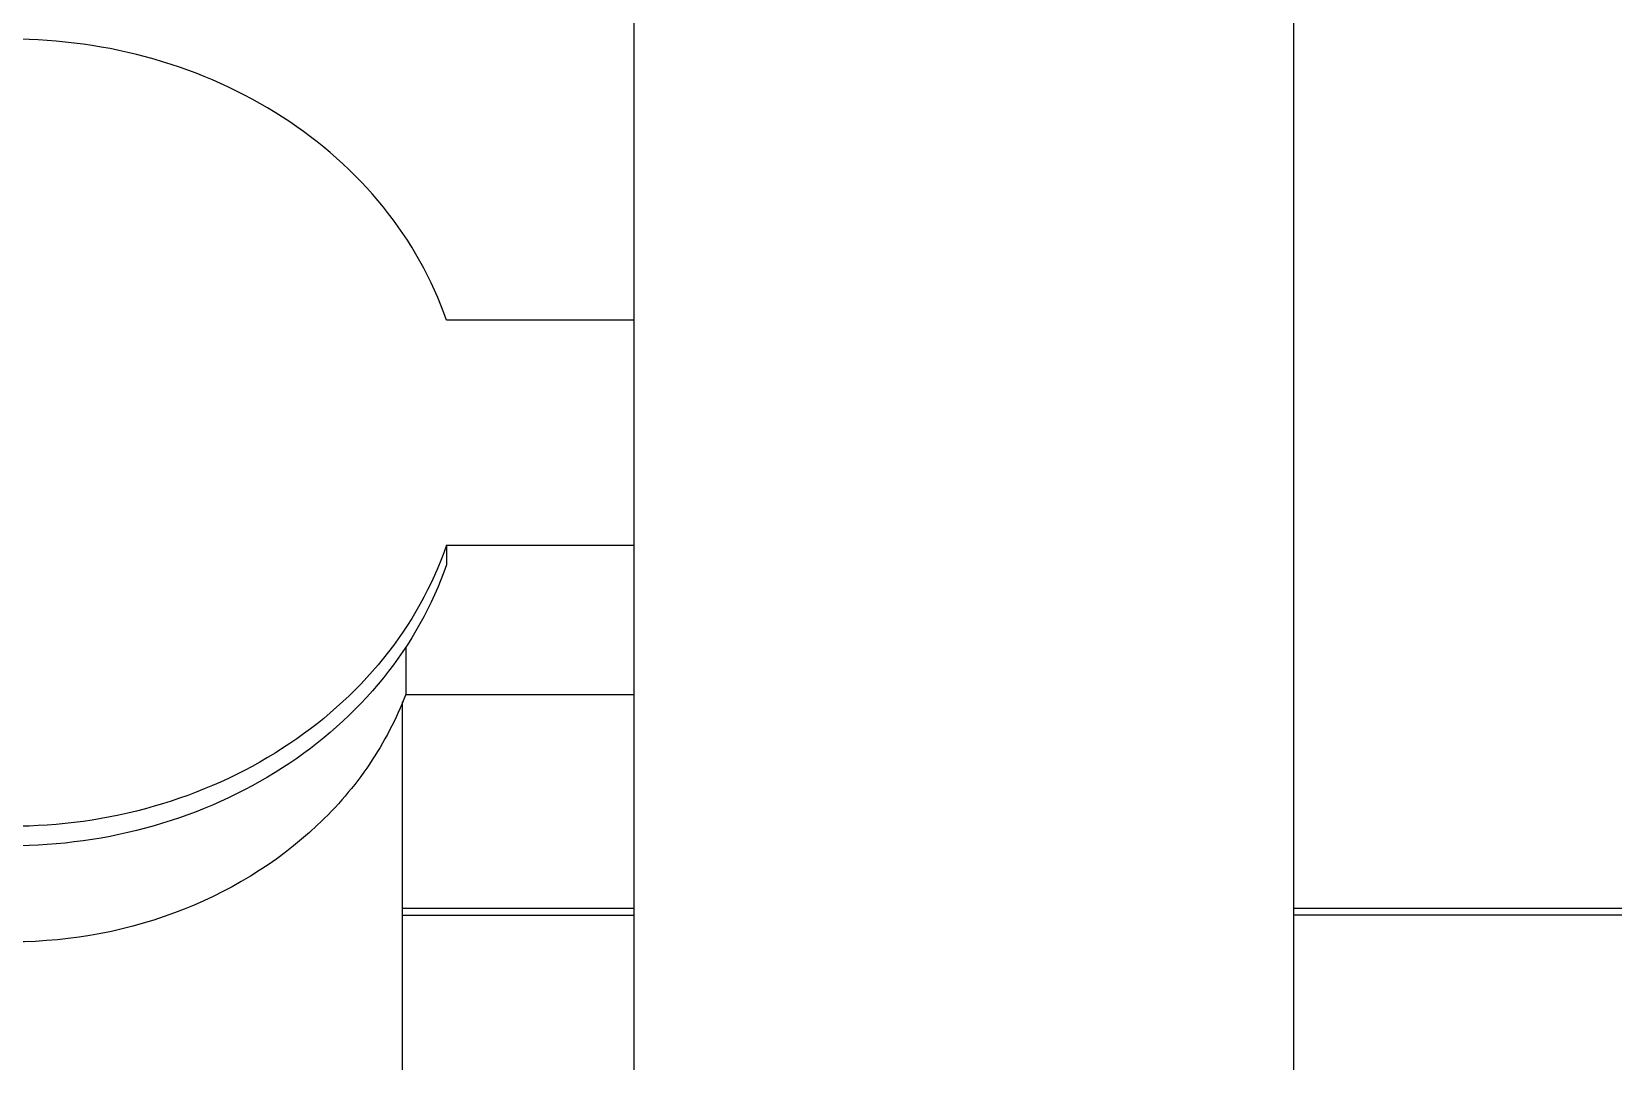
# Model space of a CAD drawing. Header units: millimetres. Extents: x 17886 to 18265, y -8727 to -7321.
# Drawn here: x 18008.178 to 18009.396, y -7646.41 to -7645.617 of the extents above; entities that cross this region are included whole.
import ezdxf

# ---------------------------------------------------------------- set-up
doc = ezdxf.new("R2010")
doc.units = ezdxf.units.MM
for name, color, linetype in [('1430851_DXF_CONTINUOUS_LINE', 7, 'Continuous'), ('1430853_DXF_CONTINUOUS_LINE', 7, 'Continuous'), ('2630754_DKREDXF_CONTINUOUS_LINE', 7, 'Continuous'), ('3570559_DXF_CONTINUOUS_LINE', 7, 'Continuous'), ('3570567_DXF_CONTINUOUS_LINE', 7, 'Continuous'), ('3570569_DXF_CONTINUOUS_LINE', 7, 'Continuous')]:
    doc.layers.add(name, color=color, linetype=linetype)

msp = doc.modelspace()

# ---------------------------------------------------------------- linework, layer by layer
at = {"layer": '1430851_DXF_CONTINUOUS_LINE', "color": 7, "linetype": 'Continuous'}
msp.add_line((18008.46318, -7646.57383), (18008.46318, -7646.13334), dxfattribs=at)
at = {"layer": '1430853_DXF_CONTINUOUS_LINE', "color": 7, "linetype": 'Continuous'}
for p, q in [((18008.64168, -7645.83958), (18008.49709, -7645.83958)), ((18008.49709, -7646.01279), (18008.49709, -7646.02779)), ((18008.49709, -7646.01279), (18008.64168, -7646.01279)), ((18008.46566, -7646.09078), (18008.46566, -7646.12779)), ((18008.46566, -7646.12779), (18008.64168, -7646.12779))]:
    msp.add_line(p, q, dxfattribs=at)
for points, knots in [([(18008.49709, -7645.83958), (18008.48628, -7645.80817), (18008.452, -7645.74761), (18008.3725, -7645.67778), (18008.27242, -7645.63322), (18008.16168, -7645.61794), (18008.05095, -7645.63322), (18007.95087, -7645.67778), (18007.87136, -7645.74761), (18007.83709, -7645.80817), (18007.82627, -7645.83958)], [0, 0, 0, 0, 0.1176101, 0.2405507, 0.3687028, 0.5, 0.6312972, 0.7594493, 0.8823899, 1, 1, 1, 1]), ([(18008.49709, -7646.01279), (18008.48628, -7646.0442), (18008.452, -7646.10476), (18008.3725, -7646.17458), (18008.27242, -7646.21915), (18008.16168, -7646.23442), (18008.05095, -7646.21915), (18007.95087, -7646.17458), (18007.87136, -7646.10476), (18007.83709, -7646.0442), (18007.82627, -7646.01279)], [0, 0, 0, 0, 0.1176101, 0.2405507, 0.3687028, 0.5, 0.6312972, 0.7594493, 0.8823899, 1, 1, 1, 1]), ([(18008.49709, -7646.02779), (18008.48628, -7646.0592), (18008.452, -7646.11976), (18008.3725, -7646.18958), (18008.27242, -7646.23415), (18008.16168, -7646.24942), (18008.05095, -7646.23415), (18007.95087, -7646.18958), (18007.87136, -7646.11976), (18007.83709, -7646.0592), (18007.82627, -7646.02779)], [0, 0, 0, 0, 0.1176101, 0.2405507, 0.3687028, 0.5, 0.6312972, 0.7594493, 0.8823899, 1, 1, 1, 1]), ([(18008.46566, -7646.12779), (18008.45852, -7646.14658), (18008.43935, -7646.1831), (18008.38441, -7646.24714), (18008.28863, -7646.30457), (18008.15532, -7646.32647), (18008.06531, -7646.30839), (18008.02406, -7646.29137)], [0, 0, 0, 0, 0.1161308, 0.2355806, 0.4839734, 0.7422579, 1, 1, 1, 1])]:
    msp.add_open_spline(points, degree=3, knots=knots, dxfattribs=at)
at = {"layer": '2630754_DKREDXF_CONTINUOUS_LINE', "color": 7, "linetype": 'Continuous'}
for p, q in [((18008.64168, -7646.48068), (18008.64168, -7645.10768)), ((18009.14968, -7646.48068), (18009.14968, -7645.10768))]:
    msp.add_line(p, q, dxfattribs=at)
at = {"layer": '3570559_DXF_CONTINUOUS_LINE', "color": 3, "linetype": 'Continuous'}
msp.add_line((18009.46068, -7646.29768), (18009.14968, -7646.29768), dxfattribs=at)
at = {"layer": '3570567_DXF_CONTINUOUS_LINE', "color": 7, "linetype": 'Continuous'}
msp.add_line((18008.46318, -7646.29768), (18008.64168, -7646.29768), dxfattribs=at)
at = {"layer": '3570569_DXF_CONTINUOUS_LINE', "color": 7, "linetype": 'Continuous'}
for p, q in [((18008.64168, -7646.29268), (18008.46318, -7646.29268)), ((18009.46068, -7646.29268), (18009.14968, -7646.29268))]:
    msp.add_line(p, q, dxfattribs=at)

doc.saveas('drawing.dxf')
